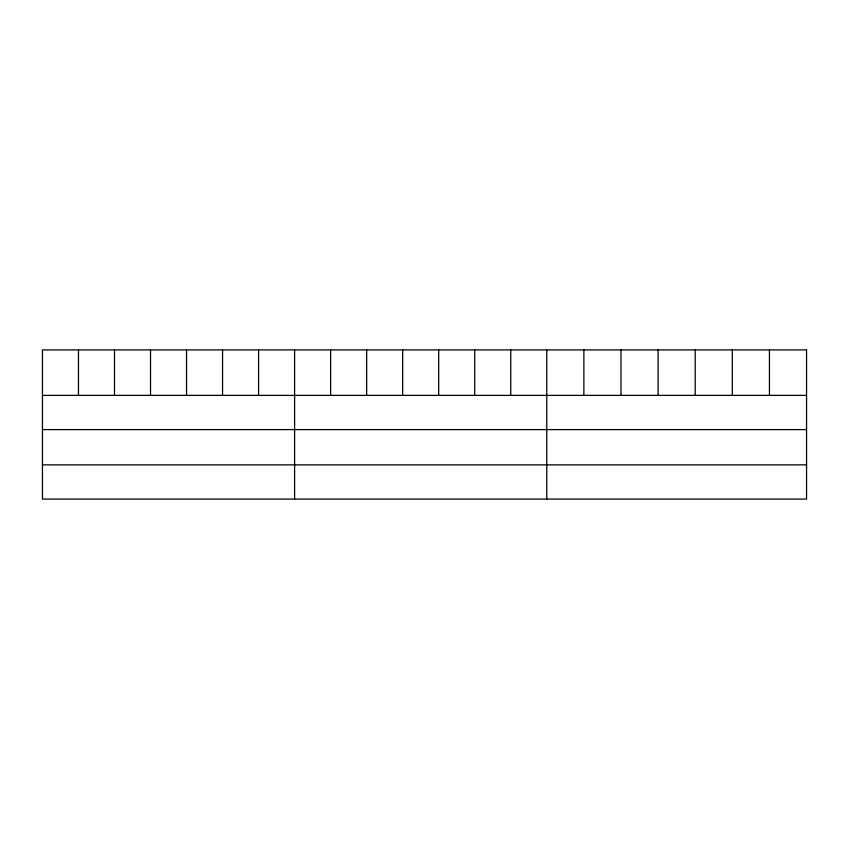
<?xml version="1.0" encoding="UTF-8"?>
<svg xmlns="http://www.w3.org/2000/svg" width="849" height="849" viewBox="0 0 849 849"><rect width="100%" height="100%" fill="white"/><g stroke="black" fill="none" stroke-linecap="round" stroke-linejoin="round"><path stroke-width="1.27" d="M42.45 395.379L806.55 395.379M42.45 429.605L806.55 429.605M42.45 464.859L806.55 464.859M769.438 349.915L769.438 395.379M732.326 349.915L732.326 395.379M695.214 349.915L695.214 395.379M658.092 349.915L658.092 395.379M620.98 349.915L620.98 395.379M583.868 349.915L583.868 395.379M546.756 349.915L546.756 499.085M510.737 349.915L510.737 395.379M474.708 349.915L474.708 395.379M438.689 349.915L438.689 395.379M402.67 349.915L402.67 395.379M366.651 349.915L366.651 395.379M330.622 349.915L330.622 395.379M294.603 349.915L294.603 499.085M258.584 349.915L258.584 395.379M222.555 349.915L222.555 395.379M186.536 349.915L186.536 395.379M150.517 349.915L150.517 395.379M114.498 349.915L114.498 395.379M78.469 349.915L78.469 395.379M806.55 349.915L42.45 349.915L42.45 499.085L806.55 499.085L806.55 349.915"/></g></svg>
